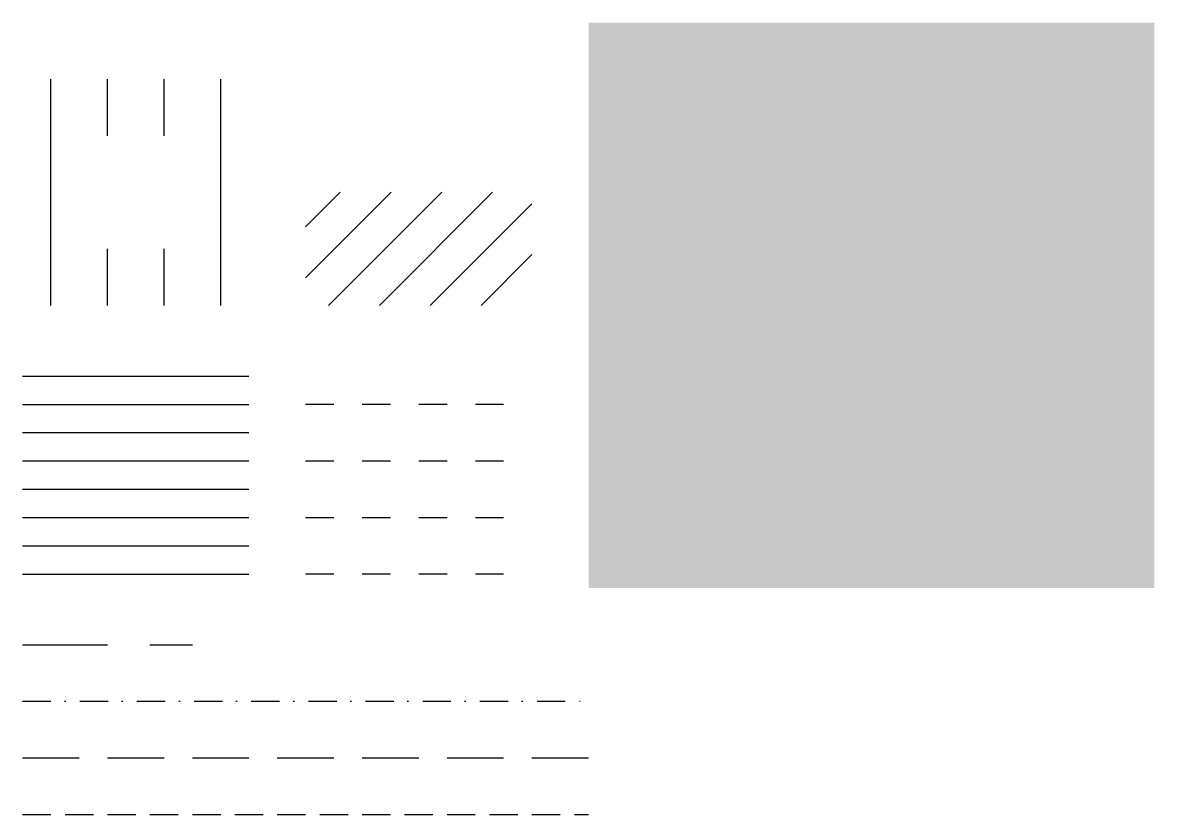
# Model space of a CAD drawing. Header units: millimetres. Extents: x 0 to 200, y 0 to 140.
import ezdxf

# ---------------------------------------------------------------- set-up
doc = ezdxf.new("R2010")
doc.units = ezdxf.units.MM
doc.header["$LTSCALE"] = 10
doc.linetypes.add('DASHDOT', pattern=[1, 0.5, -0.25, 0, -0.25])
doc.linetypes.add('DASHED', pattern=[0.75, 0.5, -0.25])
for name, color, linetype in [('CENTER', 1, 'DASHDOT'), ('HATCH', 4, 'CONTINUOUS'), ('LINES', 7, 'CONTINUOUS')]:
    doc.layers.add(name, color=color, linetype=linetype)

# ---------------------------------------------------------------- blocks, each defined once
blk = doc.blocks.new('BOLT')
at = {"layer": 'LINES', "linetype": 'DASHED'}
blk.add_line((0, 0), (10, 0), dxfattribs=at)
blk = doc.blocks.new('HB')
at = {"layer": 'HATCH'}
h = blk.add_hatch(dxfattribs=at)
h.set_pattern_fill('ANSI31', color=256)
h.paths.add_polyline_path([(0, 0), (20, 0), (20, 10), (0, 10)])

msp = doc.modelspace()

# ---------------------------------------------------------------- hatches: boundary and pattern name
at = {"layer": 'HATCH'}
h = msp.add_hatch(dxfattribs=at)
h.set_pattern_fill('DENSE', color=256)
h.set_pattern_definition([(0, (0, 0), (0, 0.004), [])])
h.paths.add_polyline_path([(100, 40), (200, 40), (200, 140), (100, 140)])
h = msp.add_hatch(dxfattribs=at)
h.set_pattern_fill('VERT10', color=256)
h.set_pattern_definition([(90, (5, 0), (-10, 0), [])])
h.paths.add_polyline_path([(0, 90), (40, 90), (40, 130), (0, 130)])
h.paths.add_polyline_path([(10, 100), (30, 100), (30, 120), (10, 120)])
h = msp.add_hatch(dxfattribs=at)
h.set_pattern_fill('LINES5', color=256)
h.set_pattern_definition([(0, (0, 2.5), (0, 5), [])])
h.paths.add_polyline_path([(0, 40), (40, 40), (40, 80), (0, 80)])
h = msp.add_hatch(dxfattribs=at)
h.set_pattern_fill('DASH10', color=256)
h.set_pattern_definition([(0, (50, 42.5), (0, 10), [5, -5])])
h.paths.add_polyline_path([(50, 40), (90, 40), (90, 80), (50, 80)])

# ---------------------------------------------------------------- linework, layer by layer
at = {"layer": 'CENTER'}
msp.add_line((0, 20), (100, 20), dxfattribs=at)
at = {"layer": 'LINES', "linetype": 'DASHED', "ltscale": 2}
msp.add_line((0, 10), (100, 10), dxfattribs=at)
at = {"layer": 'LINES', "linetype": 'DASHED'}
msp.add_line((0, 0), (100, 0), dxfattribs=at)

# ---------------------------------------------------------------- block references
at = {"layer": 'HATCH', "xscale": 2, "yscale": 2}
msp.add_blockref('HB', (50, 90), dxfattribs=at)
at = {"layer": 'LINES', "xscale": 3, "yscale": 3}
msp.add_blockref('BOLT', (0, 30), dxfattribs=at)

doc.saveas('drawing.dxf')
